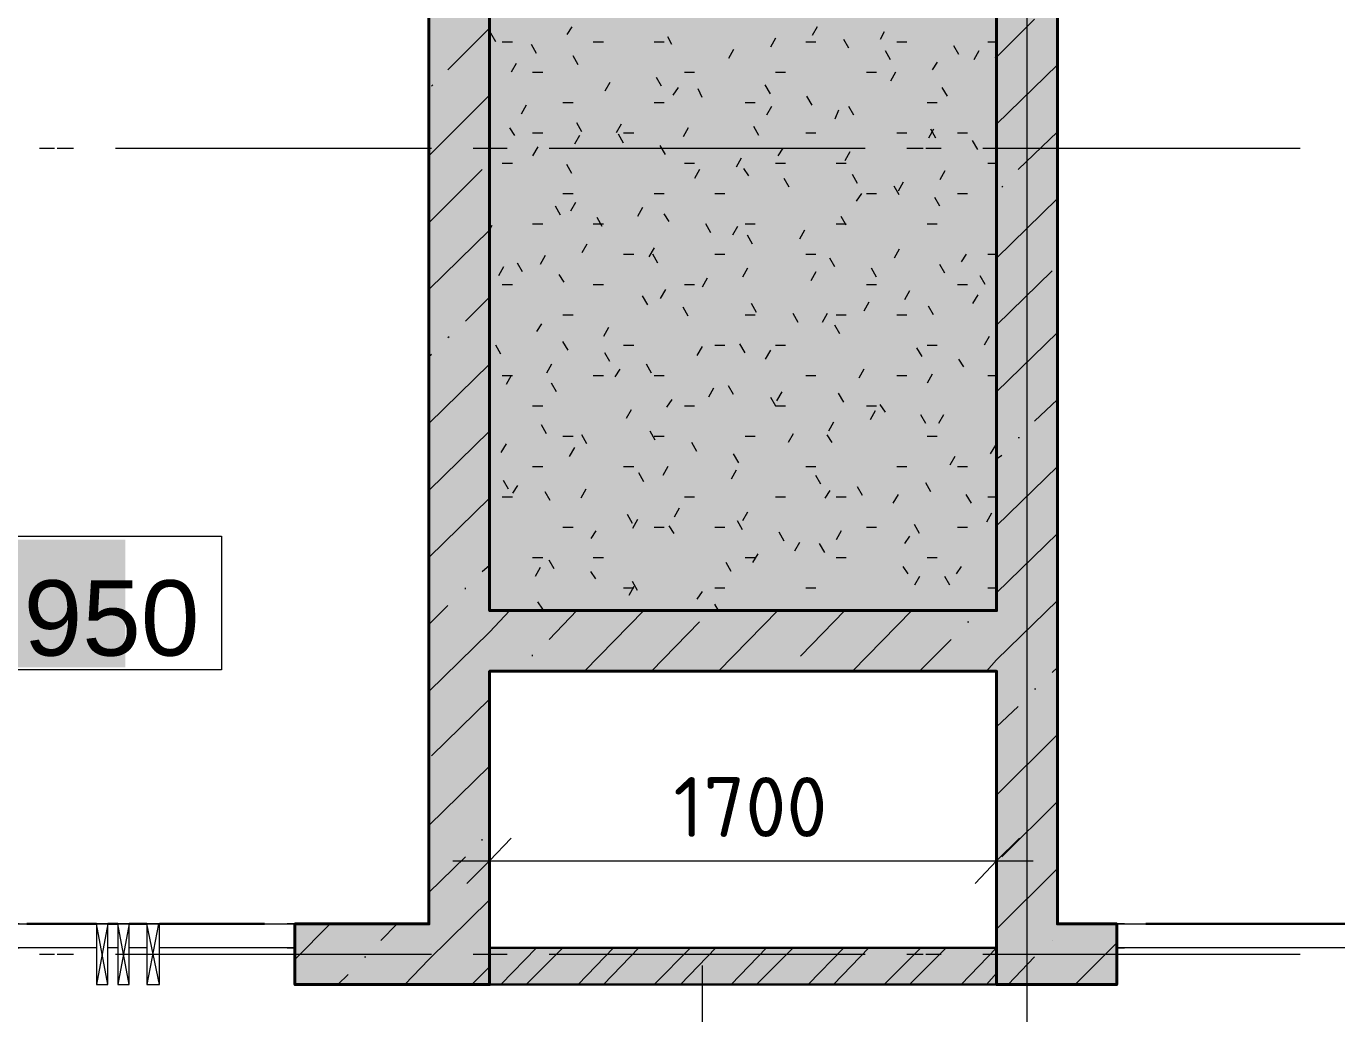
# Model space of a CAD drawing. Header units: millimetres. Extents: x -84737 to 172119, y -43083 to 59399.
# Drawn here: x -50062 to -45675, y 46981 to 50289 of the extents above; entities that cross this region are included whole.
import ezdxf

# ---------------------------------------------------------------- set-up
doc = ezdxf.new("R2010")
doc.units = ezdxf.units.MM
doc.layers.add('PDF _Геометрия', color=7, linetype='Continuous')
doc.layers.add('PDF _Текст', color=7, linetype='Continuous')
doc.layers.add('PDF _Сплошная заливка', color=7, linetype='Continuous', true_color=0xffffff)
doc.styles.add('PDF GOSTCommon', font='arial.ttf')
doc.styles.add('PDF ISOCPEUR', font='isocpeur.ttf')

msp = doc.modelspace()

# ---------------------------------------------------------------- hatches: boundary and pattern name
at = {"layer": 'PDF _Сплошная заливка', "transparency": 33554559}
h = msp.add_hatch(color=256, dxfattribs=at)
h.paths.add_polyline_path([(-50110.8, 47078.7), (-50110.8, 47281.9), (-51211.2, 47281.9), (-51211.2, 47078.7)])
h.paths.add_polyline_path([(-49162.7, 47281.9), (-49162.7, 47078.7), (-48714, 47078.7), (-48714, 47281.9)])
h = msp.add_hatch(color=256, dxfattribs=at)
h.paths.add_polyline_path([(-46411.5, 47078.7), (-46411.5, 47281.9), (-46610.4, 47281.9), (-46610.4, 47078.7)])
h.paths.add_polyline_path([(-44142.9, 47281.9), (-44142.9, 47078.7), (-44113.2, 47078.7), (-44113.2, 47281.9)])
h.paths.add_polyline_path([(-44180.9, 47078.7), (-44180.9, 47281.9), (-44210.6, 47281.9), (-44210.6, 47078.7)])
h.paths.add_polyline_path([(-44252.9, 47078.7), (-44252.9, 47281.9), (-45162.9, 47281.9), (-45162.9, 47078.7)])

# ---------------------------------------------------------------- linework, layer by layer
at = {"layer": 'PDF _Геометрия', "lineweight": 40}
msp.add_lwpolyline([(-51012.3, 50981.1), (-48714, 50981.1), (-48714, 47281.9), (-49162.7, 47281.9), (-49162.7, 47078.7), (-48714, 47078.7), (-48510.9, 47078.7), (-48510.9, 48128.4), (-46813.6, 48128.4), (-46813.6, 47078.7), (-46610.4, 47078.7), (-46411.5, 47078.7), (-46411.5, 47281.9), (-46610.4, 47281.9), (-46610.4, 50981.1), (-46610.4, 51180.1), (-52912.7, 51180.1)], dxfattribs=at)
msp.add_lwpolyline([(-48510.9, 50981.1), (-46813.6, 50981.1), (-46813.6, 48331.5), (-48510.9, 48331.5)], close=True, dxfattribs=at)
at = {"layer": 'PDF _Геометрия', "lineweight": 9}
for points in [[(-46813.6, 50981.1), (-48510.9, 50981.1), (-48510.9, 48331.5), (-46813.6, 48331.5)], [(-50707.6, 48132.6), (-50707.6, 48581.3), (-49408.2, 48581.3), (-49408.2, 48132.6)]]:
    msp.add_lwpolyline(points, close=True, dxfattribs=at)
at = {"layer": 'PDF _Геометрия', "lineweight": 30}
for points in [[(-46610.4, 50981.1), (-46610.4, 47281.9)], [(-49827.2, 47281.9), (-50060, 47281.9)], [(-49755.2, 47281.9), (-49789.1, 47281.9)], [(-49657.9, 47281.9), (-49717.1, 47281.9)], [(-49264.3, 47281.9), (-49615.6, 47281.9)], [(-46314.2, 47281.9), (-45264.5, 47281.9)], [(-46411.5, 47078.7), (-49162.7, 47078.7), (-49162.7, 47201.4)]]:
    msp.add_lwpolyline(points, dxfattribs=at)
at = {"layer": 'PDF _Геометрия', "lineweight": 9}
for points in [[(-46712, 49783.3), (-46712, 50782.2)], [(-48650.5, 50143.1), (-48510.9, 50282.8)], [(-48235.7, 50287), (-48252.7, 50261.6)], [(-47414.6, 50287), (-47431.6, 50257.4)], [(-46813.6, 50185.4), (-46686.6, 50312.4)], [(-48489.7, 50236.2), (-48506.6, 50265.8)], [(-48468.5, 50236.2), (-48434.7, 50236.2)], [(-48163.8, 50236.2), (-48129.9, 50236.2)], [(-47960.6, 50236.2), (-47926.8, 50236.2)], [(-47901.4, 50227.7), (-47914.1, 50253.1)], [(-47554.3, 50248.9), (-47571.2, 50219.3)], [(-47452.7, 50236.2), (-47418.9, 50236.2)], [(-47308.8, 50215), (-47325.7, 50244.7)], [(-47190.3, 50270.1), (-47203, 50244.7)], [(-47148, 50236.2), (-47114.1, 50236.2)], [(-46843.2, 50236.2), (-46813.6, 50236.2)], [(-48354.3, 50198.1), (-48371.2, 50227.7)], [(-48214.6, 50160), (-48231.5, 50189.6)], [(-47694, 50210.8), (-47710.9, 50181.2)], [(-47169.1, 50176.9), (-47186.1, 50206.6)], [(-46940.6, 50193.9), (-46957.5, 50223.5)], [(-46872.9, 50206.6), (-46889.8, 50176.9)], [(-48422, 50164.2), (-48438.9, 50134.6)], [(-47012.5, 50168.5), (-47029.5, 50143.1)], [(-46813.6, 50172.7), (-46817.8, 50185.4)], [(-46813.6, 49961.1), (-46610.4, 50160)], [(-46712, 49156.9), (-46712, 50155.8)], [(-48367, 50134.6), (-48333.1, 50134.6)], [(-48108.8, 50100.8), (-48125.7, 50071.1)], [(-47935.2, 50088.1), (-47952.2, 50117.7)], [(-47859, 50134.6), (-47825.2, 50134.6)], [(-47554.3, 50134.6), (-47520.4, 50134.6)], [(-47249.6, 50134.6), (-47215.7, 50134.6)], [(-47152.2, 50134.6), (-47169.1, 50105)], [(-48714, 49855.3), (-48510.9, 50058.4)], [(-48705.6, 50088.1), (-48701.3, 50092.3)], [(-47880.2, 50083.8), (-47897.1, 50058.4)], [(-47799.8, 50050), (-47812.5, 50079.6)], [(-47571.2, 50062.7), (-47588.2, 50092.3)], [(-46978.7, 50054.2), (-46995.6, 50083.8)], [(-48388.1, 50024.6), (-48405, 49994.9)], [(-48265.4, 50033), (-48231.5, 50033)], [(-47960.6, 50033), (-47926.8, 50033)], [(-47655.9, 50033), (-47622, 50033)], [(-47567, 50020.3), (-47583.9, 49990.7)], [(-47431.6, 50024.6), (-47448.5, 50054.2)], [(-47291.9, 49990.7), (-47308.8, 50020.3)], [(-47046.4, 50033), (-47012.5, 50033)], [(-47342.7, 50007.6), (-47355.4, 49978)], [(-48426.2, 49923), (-48443.1, 49948.4)], [(-48367, 49931.4), (-48333.1, 49931.4)], [(-48201.9, 49935.7), (-48218.8, 49965.3)], [(-48070.7, 49961.1), (-48087.6, 49931.4)], [(-48062.2, 49897.6), (-48079.1, 49927.2)], [(-48062.2, 49931.4), (-48028.3, 49931.4)], [(-47846.3, 49948.4), (-47863.3, 49918.8)], [(-47609.3, 49923), (-47626.3, 49952.6)], [(-47452.7, 49931.4), (-47418.9, 49931.4)], [(-47148, 49931.4), (-47114.1, 49931.4)], [(-47025.2, 49944.1), (-47042.2, 49914.5)], [(-47016.8, 49914.5), (-47033.7, 49944.1)], [(-46944.8, 49931.4), (-46911, 49931.4)], [(-46741.6, 49808.7), (-46610.4, 49935.7)], [(-48350, 49884.9), (-48367, 49855.3)], [(-48210.4, 49923), (-48227.3, 49893.4)], [(-47922.5, 49859.5), (-47939.5, 49889.1)], [(-46877.1, 49876.4), (-46894, 49906.1)], [(-46813.6, 49906.1), (-46817.8, 49901.8)], [(-50017.7, 49880.7), (-49966.9, 49880.7)], [(-49958.4, 49880.7), (-49903.4, 49880.7)], [(-49763.7, 49880.7), (-48764.8, 49880.7)], [(-49704.4, 49880.7), (-48705.6, 49880.7)], [(-48565.9, 49880.7), (-48510.9, 49880.7)], [(-48506.6, 49880.7), (-48451.6, 49880.7)], [(-48311.9, 49880.7), (-47313, 49880.7)], [(-48252.7, 49880.7), (-47253.8, 49880.7)], [(-47668.6, 49846.8), (-47685.5, 49817.2)], [(-47528.9, 49880.7), (-47545.8, 49855.3)], [(-47304.6, 49868), (-47321.5, 49838.3)], [(-47114.1, 49880.7), (-47059.1, 49880.7)], [(-47050.6, 49880.7), (-46999.8, 49880.7)], [(-46860.2, 49880.7), (-45861.3, 49880.7)], [(-46800.9, 49880.7), (-45797.8, 49880.7)], [(-48714, 49630.9), (-48536.3, 49808.7)], [(-48468.5, 49829.9), (-48434.7, 49829.9)], [(-48235.7, 49796), (-48252.7, 49825.6)], [(-47859, 49829.9), (-47825.2, 49829.9)], [(-47808.3, 49808.7), (-47825.2, 49779.1)], [(-47643.2, 49787.5), (-47660.1, 49812.9)], [(-47554.3, 49829.9), (-47520.4, 49829.9)], [(-47351.1, 49829.9), (-47317.3, 49829.9)], [(-46987.1, 49804.5), (-47004.1, 49774.8)], [(-46843.2, 49829.9), (-46813.6, 49829.9)], [(-47507.7, 49749.4), (-47524.7, 49779.1)], [(-47279.2, 49762.1), (-47296.1, 49791.8)], [(-47139.5, 49724.1), (-47156.4, 49753.7)], [(-47126.8, 49766.4), (-47143.7, 49736.8)], [(-46796.7, 49749.4), (-46792.4, 49753.7)], [(-48265.4, 49728.3), (-48231.5, 49728.3)], [(-47960.6, 49728.3), (-47926.8, 49728.3)], [(-47757.5, 49728.3), (-47723.6, 49728.3)], [(-47266.5, 49728.3), (-47283.4, 49702.9)], [(-47249.6, 49728.3), (-47215.7, 49728.3)], [(-47004.1, 49686), (-47021, 49715.6)], [(-46944.8, 49728.3), (-46911, 49728.3)], [(-46813.6, 49512.4), (-46610.4, 49711.4)], [(-48273.8, 49656.3), (-48290.8, 49686)], [(-48223, 49698.7), (-48240, 49669)], [(-47998.7, 49681.7), (-48015.7, 49652.1)], [(-48714, 49406.6), (-48510.9, 49605.5), (-48502.4, 49622.5)], [(-48367, 49626.7), (-48333.1, 49626.7)], [(-48163.8, 49626.7), (-48129.9, 49626.7)], [(-48134.2, 49618.2), (-48151.1, 49647.9)], [(-47909.8, 49635.2), (-47926.8, 49660.6)], [(-47770.2, 49597.1), (-47787.1, 49626.7)], [(-47681.3, 49618.2), (-47698.2, 49588.6)], [(-47655.9, 49626.7), (-47622, 49626.7)], [(-47351.1, 49626.7), (-47317.3, 49626.7)], [(-47317.3, 49622.5), (-47334.2, 49652.1)], [(-47046.4, 49626.7), (-47012.5, 49626.7)], [(-47630.5, 49559), (-47647.4, 49588.6)], [(-47457, 49605.5), (-47473.9, 49575.9)], [(-46712, 49529.4), (-46712, 49584.4)], [(-48185, 49559), (-48201.9, 49529.4)], [(-47960.6, 49546.3), (-47977.6, 49516.7)], [(-47139.5, 49542.1), (-47156.4, 49512.4)], [(-48400.8, 49465.9), (-48417.7, 49495.5)], [(-48324.6, 49520.9), (-48341.6, 49491.3)], [(-48062.2, 49525.1), (-48028.3, 49525.1)], [(-47947.9, 49495.5), (-47964.9, 49525.1)], [(-47757.5, 49525.1), (-47723.6, 49525.1)], [(-47452.7, 49525.1), (-47418.9, 49525.1)], [(-47355.4, 49482.8), (-47372.3, 49512.4)], [(-46987.1, 49461.6), (-47004.1, 49491.3)], [(-46915.2, 49525.1), (-46932.1, 49499.7)], [(-46843.2, 49525.1), (-46813.6, 49525.1)], [(-48464.3, 49482.8), (-48481.2, 49453.2)], [(-48261.1, 49432), (-48278.1, 49457.4)], [(-47782.9, 49444.7), (-47799.8, 49415.1)], [(-47647.4, 49478.6), (-47664.3, 49448.9)], [(-47418.9, 49465.9), (-47435.8, 49436.2)], [(-47215.7, 49448.9), (-47232.6, 49478.6)], [(-46851.7, 49423.5), (-46868.6, 49453.2)], [(-46813.6, 49288.1), (-46627.4, 49470.1)], [(-48468.5, 49423.5), (-48434.7, 49423.5)], [(-48163.8, 49423.5), (-48129.9, 49423.5)], [(-47922.5, 49406.6), (-47939.5, 49377)], [(-47859, 49423.5), (-47825.2, 49423.5)], [(-47249.6, 49423.5), (-47215.7, 49423.5)], [(-47105.6, 49402.4), (-47122.6, 49372.8)], [(-46944.8, 49423.5), (-46911, 49423.5)], [(-48591.3, 49300.8), (-48510.9, 49381.2)], [(-47981.8, 49355.8), (-47998.7, 49385.4)], [(-47617.8, 49330.4), (-47634.7, 49360.1)], [(-47241.1, 49364.3), (-47258, 49334.7)], [(-46877.1, 49389.7), (-46894, 49360.1)], [(-48265.4, 49322), (-48231.5, 49322)], [(-47846.3, 49317.7), (-47863.3, 49347.4)], [(-47655.9, 49322), (-47622, 49322)], [(-47478.1, 49296.6), (-47495, 49326.2)], [(-47380.8, 49326.2), (-47397.7, 49296.6)], [(-47351.1, 49322), (-47317.3, 49322)], [(-47148, 49322), (-47114.1, 49322)], [(-47025.2, 49322), (-47042.2, 49351.6)], [(-46712, 48331.5), (-46712, 49330.4)], [(-48337.3, 49292.3), (-48354.3, 49266.9)], [(-48113, 49279.6), (-48129.9, 49250)], [(-47338.4, 49258.5), (-47355.4, 49288.1)], [(-48650.5, 49245.8), (-48646.3, 49250)], [(-48248.4, 49203.4), (-48265.4, 49233.1)], [(-47655.9, 49195), (-47672.8, 49224.6)], [(-46839, 49250), (-46855.9, 49220.4)], [(-46813.6, 49063.8), (-46610.4, 49262.7)], [(-48714, 49182.3), (-48705.6, 49190.8)], [(-48472.8, 49190.8), (-48489.7, 49220.4)], [(-48108.8, 49165.4), (-48125.7, 49195)], [(-48062.2, 49220.4), (-48028.3, 49220.4)], [(-47799.8, 49216.1), (-47816.7, 49186.5)], [(-47757.5, 49220.4), (-47723.6, 49220.4)], [(-47571.2, 49203.4), (-47588.2, 49173.8)], [(-47554.3, 49220.4), (-47520.4, 49220.4)], [(-47063.3, 49182.3), (-47080.3, 49211.9)], [(-47046.4, 49220.4), (-47012.5, 49220.4)], [(-48714, 48958), (-48510.9, 49156.9)], [(-48303.5, 49156.9), (-48320.4, 49127.3)], [(-48074.9, 49140), (-48091.8, 49114.6)], [(-47969.1, 49127.3), (-47986, 49156.9)], [(-47258, 49140), (-47275, 49110.3)], [(-46923.6, 49148.4), (-46940.6, 49173.8)], [(-48468.5, 49118.8), (-48434.7, 49118.8)], [(-48438.9, 49118.8), (-48455.8, 49089.2)], [(-48286.5, 49063.8), (-48303.5, 49093.4)], [(-48163.8, 49118.8), (-48129.9, 49118.8)], [(-47960.6, 49118.8), (-47926.8, 49118.8)], [(-47452.7, 49118.8), (-47418.9, 49118.8)], [(-47148, 49118.8), (-47114.1, 49118.8)], [(-47029.5, 49123), (-47046.4, 49093.4)], [(-46843.2, 49118.8), (-46813.6, 49118.8)], [(-47761.7, 49076.5), (-47778.6, 49046.8)], [(-47694, 49055.3), (-47710.9, 49084.9)], [(-47533.1, 49063.8), (-47550.1, 49034.1)], [(-47325.7, 49029.9), (-47342.7, 49059.5)], [(-48367, 49017.2), (-48333.1, 49017.2)], [(-48036.8, 49004.5), (-48053.7, 48974.9)], [(-47901.4, 49038.4), (-47918.3, 49013)], [(-47859, 49017.2), (-47825.2, 49017.2)], [(-47571.2, 49046.8), (-47554.3, 49017.2), (-47520.4, 49017.2)], [(-47249.6, 49017.2), (-47215.7, 49017.2)], [(-47186.1, 48996.1), (-47203, 49021.4)], [(-46686.6, 48966.4), (-46610.4, 49038.4)], [(-47359.6, 48962.2), (-47376.5, 48932.6)], [(-47219.9, 49000.3), (-47236.9, 48970.7)], [(-47050.6, 48958), (-47067.6, 48987.6)], [(-46991.4, 48987.6), (-47008.3, 48958)], [(-48714, 48733.6), (-48510.9, 48932.6)], [(-48320.4, 48924.1), (-48337.3, 48953.7)], [(-48185, 48890.2), (-48201.9, 48919.9)], [(-47956.4, 48902.9), (-47973.3, 48932.6)], [(-47495, 48924.1), (-47512, 48894.5)], [(-47363.8, 48894.5), (-47380.8, 48919.9)], [(-46712, 48902.9), (-46712, 48958)], [(-48455.8, 48890.2), (-48472.8, 48860.6)], [(-48265.4, 48915.6), (-48231.5, 48915.6)], [(-48227.3, 48877.5), (-48244.2, 48847.9)], [(-47960.6, 48915.6), (-47926.8, 48915.6)], [(-47816.7, 48864.8), (-47833.7, 48894.5)], [(-47655.9, 48915.6), (-47622, 48915.6)], [(-47046.4, 48915.6), (-47012.5, 48915.6)], [(-46817.8, 48886), (-46834.8, 48856.4)], [(-46741.6, 48911.4), (-46737.4, 48911.4)], [(-47677, 48826.7), (-47694, 48856.4)], [(-46953.3, 48847.9), (-46970.2, 48818.3)], [(-46813.6, 48839.4), (-46796.7, 48852.1)], [(-48367, 48814.1), (-48333.1, 48814.1)], [(-48062.2, 48814.1), (-48028.3, 48814.1)], [(-47994.5, 48763.3), (-48011.4, 48792.9)], [(-47914.1, 48814.1), (-47931, 48784.4)], [(-47685.5, 48801.4), (-47702.4, 48771.7)], [(-47452.7, 48814.1), (-47418.9, 48814.1)], [(-47401.9, 48754.8), (-47418.9, 48784.4)], [(-47148, 48814.1), (-47114.1, 48814.1)], [(-46944.8, 48814.1), (-46911, 48814.1)], [(-46813.6, 48615.1), (-46610.4, 48814.1)], [(-48447.4, 48737.9), (-48464.3, 48767.5)], [(-48417.7, 48750.6), (-48434.7, 48725.2)], [(-47262.3, 48716.7), (-47279.2, 48746.3)], [(-47033.7, 48729.4), (-47050.6, 48759)], [(-48714, 48509.3), (-48510.9, 48708.2)], [(-48468.5, 48712.5), (-48434.7, 48712.5)], [(-48307.7, 48699.8), (-48324.6, 48729.4)], [(-48189.2, 48737.9), (-48206.1, 48708.2)], [(-47859, 48712.5), (-47825.2, 48712.5)], [(-47554.3, 48712.5), (-47520.4, 48712.5)], [(-47372.3, 48733.6), (-47389.2, 48708.2)], [(-47351.1, 48712.5), (-47317.3, 48712.5)], [(-47143.7, 48720.9), (-47160.7, 48691.3)], [(-46898.3, 48691.3), (-46915.2, 48720.9)], [(-46843.2, 48712.5), (-46813.6, 48712.5)], [(-46712, 47705.1), (-46712, 48704)], [(-48032.6, 48623.6), (-48049.5, 48653.2)], [(-47876, 48674.4), (-47892.9, 48644.7)], [(-47647.4, 48661.7), (-47664.3, 48632.1)], [(-46830.5, 48657.4), (-46847.5, 48627.8)], [(-48265.4, 48610.9), (-48231.5, 48610.9)], [(-48015.7, 48636.3), (-48032.6, 48606.7)], [(-47960.6, 48610.9), (-47926.8, 48610.9)], [(-47892.9, 48589.7), (-47909.8, 48615.1)], [(-47757.5, 48610.9), (-47723.6, 48610.9)], [(-47664.3, 48602.4), (-47681.3, 48632.1)], [(-47249.6, 48610.9), (-47215.7, 48610.9)], [(-47071.8, 48589.7), (-47088.7, 48619.4)], [(-46944.8, 48610.9), (-46911, 48610.9)], [(-48155.3, 48598.2), (-48172.3, 48572.8)], [(-47524.7, 48564.3), (-47541.6, 48594)], [(-47334.2, 48598.2), (-47351.1, 48568.6)], [(-47105.6, 48581.3), (-47122.6, 48555.9)], [(-46813.6, 48390.8), (-46610.4, 48589.7)], [(-47613.6, 48522), (-47630.5, 48492.4)], [(-47473.9, 48560.1), (-47490.8, 48530.5)], [(-47389.2, 48526.2), (-47406.2, 48555.9)], [(-48536.3, 48462.7), (-48510.9, 48483.9)], [(-48367, 48509.3), (-48333.1, 48509.3)], [(-48295, 48471.2), (-48311.9, 48500.8)], [(-48163.8, 48509.3), (-48129.9, 48509.3)], [(-47702.4, 48462.7), (-47719.4, 48492.4)], [(-47655.9, 48509.3), (-47622, 48509.3)], [(-47351.1, 48509.3), (-47317.3, 48509.3)], [(-47109.9, 48454.3), (-47126.8, 48479.7)], [(-47046.4, 48509.3), (-47012.5, 48509.3)], [(-46932.1, 48479.7), (-46949, 48454.3)], [(-48341.6, 48475.4), (-48358.5, 48445.8)], [(-48155.3, 48437.4), (-48172.3, 48462.7)], [(-47071.8, 48445.8), (-47088.7, 48416.2)], [(-46970.2, 48416.2), (-46987.1, 48445.8)], [(-48591.3, 48403.5), (-48591.3, 48407.7)], [(-48062.2, 48407.7), (-48028.3, 48407.7)], [(-48028.3, 48412), (-48045.3, 48382.3)], [(-48015.7, 48399.3), (-48032.6, 48428.9)], [(-47799.8, 48395), (-47816.7, 48369.6)], [(-47757.5, 48407.7), (-47723.6, 48407.7)], [(-47452.7, 48407.7), (-47418.9, 48407.7)], [(-46843.2, 48407.7), (-46813.6, 48407.7)], [(-48714, 48285), (-48650.5, 48348.5)], [(-48333.1, 48335.8), (-48350, 48361.2)], [(-47744.8, 48331.5), (-47757.5, 48352.7)], [(-46847.5, 48128.4), (-46813.6, 48166.5), (-46610.4, 48365.4)], [(-48714, 48060.7), (-48510.9, 48259.6), (-48443.1, 48331.5)], [(-48311.9, 48234.2), (-48218.8, 48331.5)], [(-48307.7, 48335.8), (-48307.7, 48331.5)], [(-48193.4, 48128.4), (-47994.5, 48331.5)], [(-47744.8, 48128.4), (-47545.8, 48331.5)], [(-47486.6, 48331.5), (-47486.6, 48331.5)], [(-47469.7, 48179.2), (-47321.5, 48331.5)], [(-47296.1, 48128.4), (-47097.2, 48331.5)], [(-47969.1, 48128.4), (-47808.3, 48293.4)], [(-46911, 48293.4), (-46906.7, 48293.4)], [(-47071.8, 48128.4), (-46966, 48234.2)], [(-48367, 48179.2), (-48367, 48183.4)], [(-46712, 48077.6), (-46712, 48128.4)], [(-46627.4, 48124.1), (-46610.4, 48141.1)], [(-46686.6, 48069.1), (-46682.4, 48069.1)], [(-48705.6, 47844.8), (-48510.9, 48035.3)], [(-46813.6, 47942.1), (-46741.6, 48009.9)], [(-48510.9, 47992.9), (-48510.9, 47493.5), (-48510.9, 47370.7)], [(-46813.6, 47992.9), (-46813.6, 47493.5), (-46813.6, 47370.7)], [(-46813.6, 47713.6), (-46610.4, 47916.7)], [(-46712, 46875.5), (-46712, 47878.7)], [(-48714, 47612), (-48510.9, 47810.9)], [(-46796.7, 47506.2), (-46610.4, 47692.4)], [(-48536.3, 47561.2), (-48536.3, 47565.4)], [(-48714, 47387.7), (-48591.3, 47506.2)], [(-48633.6, 47493.5), (-46690.9, 47493.5)], [(-46813.6, 47264.9), (-46610.4, 47468.1)], [(-46712, 47451.2), (-46712, 47506.2)], [(-48794.4, 47078.7), (-48714, 47163.3), (-48510.9, 47362.3)], [(-49789.1, 47078.7), (-49827.2, 47281.9)], [(-49789.1, 47281.9), (-49827.2, 47078.7)], [(-49717.1, 47078.7), (-49755.2, 47281.9)], [(-49717.1, 47281.9), (-49755.2, 47078.7)], [(-49615.6, 47078.7), (-49657.9, 47281.9)], [(-49619.8, 47281.9), (-49657.9, 47078.7)], [(-49162.7, 47163.3), (-49044.2, 47281.9)], [(-48874.9, 47226.8), (-48819.8, 47281.9)], [(-46712, 46253.3), (-46712, 47252.2)], [(-46627.4, 47226.8), (-46627.4, 47226.8)], [(-46551.2, 47078.7), (-46411.5, 47218.4)], [(-50017.7, 47180.3), (-49966.9, 47180.3)], [(-49958.4, 47180.3), (-49903.4, 47180.3)], [(-49763.7, 47180.3), (-48764.8, 47180.3)], [(-49704.4, 47180.3), (-48705.6, 47180.3)], [(-48929.9, 47171.8), (-48925.7, 47171.8)], [(-48565.9, 47180.3), (-48510.9, 47180.3)], [(-48506.6, 47180.3), (-48451.6, 47180.3)], [(-48472.8, 47078.7), (-48354.3, 47201.4)], [(-48388.1, 47078.7), (-48265.4, 47201.4)], [(-48311.9, 47180.3), (-47313, 47180.3)], [(-48252.7, 47180.3), (-47253.8, 47180.3)], [(-48214.6, 47078.7), (-48096.1, 47201.4)], [(-48129.9, 47078.7), (-48011.4, 47201.4)], [(-47960.6, 47078.7), (-47837.9, 47201.4)], [(-47871.7, 47078.7), (-47753.2, 47201.4)], [(-47702.4, 47078.7), (-47583.9, 47201.4)], [(-47617.8, 47078.7), (-47495, 47201.4)], [(-47444.3, 47078.7), (-47325.7, 47201.4)], [(-47359.6, 47078.7), (-47241.1, 47201.4)], [(-47190.3, 47078.7), (-47067.6, 47201.4)], [(-47114.1, 47180.3), (-47059.1, 47180.3)], [(-47105.6, 47078.7), (-46982.9, 47201.4)], [(-47050.6, 47180.3), (-46999.8, 47180.3)], [(-46932.1, 47078.7), (-46813.6, 47201.4)], [(-46860.2, 47180.3), (-45861.3, 47180.3)], [(-46800.9, 47180.3), (-45797.8, 47180.3)], [(-46775.5, 47078.7), (-46686.6, 47171.8)], [(-48570.1, 47078.7), (-48510.9, 47138)], [(-47799.8, 47142.2), (-47799.8, 46655.4)], [(-49018.8, 47078.7), (-48984.9, 47112.6)], [(-46847.5, 47078.7), (-46813.6, 47116.8)]]:
    msp.add_lwpolyline(points, dxfattribs=at)
at = {"layer": 'PDF _Геометрия', "lineweight": 20}
for points in [[(-48438.9, 47569.7), (-48510.9, 47493.5), (-48587, 47417.3)], [(-46737.4, 47569.7), (-46813.6, 47493.5), (-46885.6, 47417.3)]]:
    msp.add_lwpolyline(points, dxfattribs=at)
at = {"layer": 'PDF _Геометрия', "lineweight": 18}
for points in [[(-50085.4, 47281.9), (-50110.8, 47281.9), (-49162.7, 47281.9), (-49162.7, 47201.4)], [(-49162.7, 47281.9), (-49188.1, 47281.9)], [(-46386.1, 47281.9), (-46411.5, 47281.9), (-45162.9, 47281.9), (-45162.9, 47201.4)], [(-46411.5, 47281.9), (-46411.5, 47201.4)], [(-49827.2, 47201.4), (-50110.8, 47201.4), (-50085.4, 47201.4)], [(-49755.2, 47201.4), (-49789.1, 47201.4)], [(-49657.9, 47201.4), (-49717.1, 47201.4)], [(-49188.1, 47201.4), (-49162.7, 47201.4), (-49615.6, 47201.4)], [(-45188.3, 47201.4), (-45162.9, 47201.4), (-46411.5, 47201.4), (-46386.1, 47201.4)]]:
    msp.add_lwpolyline(points, dxfattribs=at)
for points in [[(-49789.1, 47078.7), (-49789.1, 47281.9), (-49827.2, 47281.9), (-49827.2, 47078.7), (-49789.1, 47078.7), (-49789.1, 47281.9), (-49827.2, 47281.9), (-49827.2, 47078.7)], [(-49717.1, 47078.7), (-49717.1, 47281.9), (-49755.2, 47281.9), (-49755.2, 47078.7), (-49717.1, 47078.7), (-49717.1, 47281.9), (-49755.2, 47281.9), (-49755.2, 47078.7)], [(-49615.6, 47078.7), (-49615.6, 47281.9), (-49657.9, 47281.9), (-49657.9, 47078.7), (-49615.6, 47078.7), (-49615.6, 47281.9), (-49657.9, 47281.9), (-49657.9, 47078.7)]]:
    msp.add_lwpolyline(points, close=True, dxfattribs=at)
at = {"layer": 'PDF _Геометрия', "lineweight": 30}
msp.add_lwpolyline([(-48510.9, 47078.7), (-46813.6, 47078.7), (-46813.6, 47201.4), (-48510.9, 47201.4)], close=True, dxfattribs=at)
at = {"layer": 'PDF _Сплошная заливка', "lineweight": 5, "transparency": 33554559}
for points in [[(-48714, 50981.1), (-48714, 47078.7), (-48510.9, 50981.1), (-48510.9, 47078.7)], [(-48510.9, 50981.1), (-48510.9, 48331.5), (-46813.6, 50981.1), (-46813.6, 48331.5)], [(-46813.6, 50981.1), (-46813.6, 47078.7), (-46610.4, 50981.1), (-46610.4, 47078.7)], [(-48510.9, 48331.5), (-48510.9, 48128.4), (-46813.6, 48331.5), (-46813.6, 48128.4)], [(-48510.9, 47201.4), (-48510.9, 47078.7), (-46813.6, 47201.4), (-46813.6, 47078.7)]]:
    msp.add_solid(points, dxfattribs=at)
at = {"layer": 'PDF _Сплошная заливка', "lineweight": 9, "transparency": 33554559}
msp.add_solid([(-50483.2, 48568.6), (-50483.2, 48141.1), (-49729.8, 48568.6), (-49729.8, 48141.1)], dxfattribs=at)

# ---------------------------------------------------------------- texts
at = {"layer": 'PDF _Текст', "attachment_point": 4}
for s, insert, char_height, style in [('-2.950', (-50481.9, 48305), 252.39, 'PDF GOSTCommon'), ('1700', (-47895.7, 47673.6), 200.5, 'PDF ISOCPEUR')]:
    msp.add_mtext(s, dxfattribs=dict(at, insert=insert, char_height=char_height, style=style))

doc.saveas('drawing.dxf')
